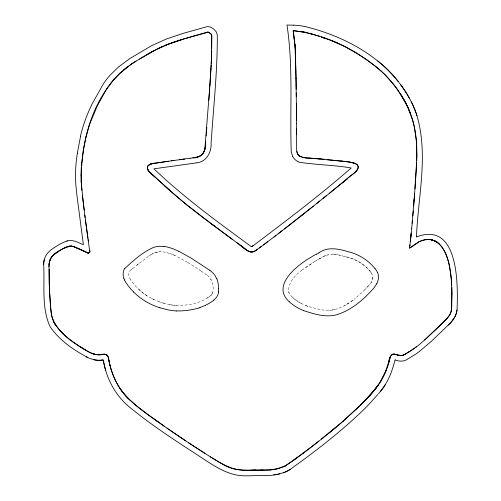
<?xml version="1.0" encoding="UTF-8"?>
<svg xmlns="http://www.w3.org/2000/svg" width="501" height="501" viewBox="0 0 501 501"><rect width="100%" height="100%" fill="white"/><g stroke="black" fill="none" stroke-linecap="round" stroke-linejoin="round"><path stroke-width="0.38" stroke-dasharray="2.5 1.88" d="M333.077 254.22L337.806 254.777L347.03 257.063A43.744 43.744 0 0 1 369.963 271.054L372.694 275.487L372.731 279.132M372.969 277.347C372.713 282.564 368.035 286.002 364.916 289.634M212.399 293.517C214.478 287.161 212.48 278.813 206.781 274.899M212.7 292.872L212.831 292.546M212.211 293.837L212.386 293.511M371.247 282.389L371.717 281.612M369.625 284.537L370.183 283.854M211.353 295.008C201.878 303.262 188.645 305.447 176.446 305.56A71.029 71.029 0 0 1 169.451 304.589L159.487 301.896M366.726 287.737L368.517 285.795M364.903 289.641L355.272 298.446M131.162 269.707C127.649 271.861 128.287 276.608 130.467 279.477M132.64 268.567L149.016 255.854M137.067 264.985L138.533 263.77M301.909 270.114C295.152 275.049 288.338 282.595 288.526 291.45C291.507 299.423 300.694 303.387 308.052 306.399C315.718 308.409 323.702 311.24 331.712 310.15C340.486 308.741 348.314 303.719 355.278 298.446M131.149 269.707L132.652 268.567M309.33 265.117L316.613 260.219M351.12 301.527L353.224 300.018M301.915 270.102L313.056 262.618M314.86 261.322L325.218 255.585L331.512 254.207M207.32 298.076L211.109 295.264A8.674 8.674 0 0 0 212.205 293.83M305.579 267.572L307.451 266.338M321.229 257.865L321.667 257.595M348.965 302.948L344.494 305.547M149.01 255.854L150.582 254.915M150.576 254.915C155.366 251.615 161.428 250.976 166.939 252.629M320.778 258.121L317.985 259.518M317.058 259.988L317.521 259.75M323.646 256.362L328.349 254.602M152.172 254.045L153.794 253.262M155.448 252.567L160.207 251.74M334.806 309.568L330.328 310.288M329.382 310.37L329.858 310.326M331.499 254.22L333.09 254.207M334.655 254.326L337.793 254.79M339.359 255.115L340.912 255.485M343.999 256.274L345.527 256.681M166.933 252.629L171.004 253.875M162.017 302.736L164.528 303.462M169.657 253.418L172.319 254.37A51.822 51.822 0 0 1 176.033 255.992L187.837 262.505M305.742 305.541L308.052 306.399M159.481 301.89L151.853 298.583L146.831 295.665A57.371 57.371 0 0 1 137.255 287.856M151.853 298.583L154.396 299.823M301.245 303.481L294.882 299.316L290.943 295.678M187.831 262.505L191.676 264.891M191.67 264.891L199.266 269.851M199.254 269.851L201.151 271.116M201.139 271.116L206.788 274.899M369.926 271.085L372.343 274.523M210.739 279.051L211.265 280.028M289.046 293.047L288.651 291.989M176.446 305.56A70.904 70.904 0 0 1 169.451 304.589M146.831 295.659A57.383 57.383 0 0 1 137.268 287.856A51.703 51.703 0 0 1 130.392 279.514M347.03 257.069A43.8 43.8 0 0 1 369.97 271.041M172.313 254.37A51.684 51.684 0 0 1 176.02 255.992"/><path stroke-width="0.75" d="M296.479 131.387L296.486 123.434M296.498 123.459L296.385 103.87M164.741 426.614C148.227 414.333 129.271 403.643 118.23 385.664C113.082 377.147 110.101 367.527 108.385 357.777C108.047 355.948 106.675 354.113 104.646 354.207C97.858 355.885 90.838 353.881 85.233 349.855C71.868 341.532 56.012 331.85 51.672 315.686C49.53 300.318 49.142 284.737 49.123 269.231C48.177 262.8 50.382 255.579 56.632 252.654C62.005 249.561 68.393 243.768 74.912 247.037C79.515 248.972 84.087 250.951 88.445 253.4L89.723 252.091M49.129 266.858C47.783 254.696 61.698 248.051 71.493 246.01L69.063 246.16M409.718 246.974L409.586 248.114C414.152 245.528 417.934 241.545 423.101 240.154C440.379 235.382 448.464 255.66 449.961 269.331C451.827 279.765 452.008 290.405 451.814 300.976C451.658 306.011 452.259 311.578 449.115 315.912C441.819 324.723 432.814 332.05 424.623 340.022M414.985 188.927C416.199 168.305 418.748 147.288 414.308 126.853C410.225 107.057 399.134 89.297 385.194 74.912C360.1 51.459 327.497 34.538 293.179 30.655L295.221 46.75L295.884 70.985M451.877 293.893L451.282 310.983L450.405 313.57L447.506 318.047L425.906 338.858L418.454 345.295L411.747 350.168L402.566 355.478L399.053 355.491L394.249 354.013L392.678 354.157L391.45 354.971L390.235 357.094L385.388 372.18L379.877 382.927L371.623 393.291L359.718 405.898M77.361 153.237A151.333 151.333 0 0 0 75.469 174.749L75.776 184.092L76.828 194.551L83.373 244.688L81.732 244.018A21.881 21.881 0 0 1 81.25 243.824C76.377 241.501 70.616 238.946 65.343 241.657A41.007 41.007 0 0 0 62.481 242.885L61.153 243.524A51.904 51.904 0 0 0 59.206 244.557C53.175 248.227 45.904 252.109 44.332 259.687A18.293 18.293 0 0 0 43.668 263.827A23.209 23.209 0 0 0 43.656 264.447C44.908 284.912 41.226 307.182 49.931 326.326A32.615 32.615 0 0 0 52.198 329.589C61.629 341.907 74.781 350.7 88.376 357.82A26.559 26.559 0 0 0 89.134 358.177L94.019 359.756A26.948 26.948 0 0 0 96.136 360.113A20.253 20.253 0 0 0 102.78 359.962L103.231 359.818L103.331 360.325A92.353 92.353 0 0 0 104.734 366.951C108.473 382.276 116.858 396.541 129.02 406.674C153.531 427.027 180.667 443.936 207.251 461.383C217.039 467.777 227.554 473.877 239.321 475.499C248.621 476.501 257.965 474.91 267.302 475.637A49.436 49.436 0 0 0 271.298 475.317L278.518 474.096L283.967 472.512M209.762 87.074L211.366 60.79L211.817 35.433L210.783 33.761L208.441 32.158L183.88 38.884L165.712 45.134L152.436 51.471L135.99 61.203M211.716 48.115L211.685 34.932M81.87 190.324C78.256 143.587 93.7 86.842 135.99 61.172L131.682 63.934M211.679 50.225L211.234 63.627M416.682 160.207L416.807 155.404M80.98 175.018L81.3 167.202M416.594 162.249L414.628 193.705L412.148 223.302M350.982 175.6C367.371 164.303 352.547 161.823 341.801 161.147L303.067 157.496L299.504 156.155L297.7 154.17L296.692 150.738L296.479 128.738M210.934 69.257L211.171 65.005M49.148 264.49L49.749 260.752M210.445 77.004L210.934 69.226M209.925 84.75L210.445 76.972M209.38 92.497L209.925 84.725M190.217 158.247L196.724 157.276L200.469 155.817L203.155 153.262L204.803 149.642L209.656 88.596M206.813 127.317L206.312 134.011M208.817 100.244L209.38 92.466M192.923 157.846C201.051 158.422 206.293 150.945 205.579 143.411M414.058 201.108L414.634 193.712M205.648 142.472L205.723 141.532M206.168 135.89L206.243 134.951M218.555 291.889L218.568 291.707A32.283 32.283 0 0 0 218.611 288.77M81.412 165.812L83.46 149.605L86.015 137.011M414.252 198.64L413.657 206.043M412.805 215.906L413.237 210.971M410.638 239.052L411.697 228.224M411.703 228.231L412.361 220.835M411.265 233.165L409.586 248.114L419.187 241.701M411.252 233.153L410.926 236.466M416.513 235.72C418.254 195.227 428.862 153.218 416.25 113.489A95.591 95.591 0 0 0 411.377 101.972C390.918 61.341 348.433 37.231 305.591 26.678A65.236 65.236 0 0 0 293.292 25.144M416.425 236.553L416.469 236.14M410.313 241.808L410.532 239.948M409.843 245.872L409.968 244.801M451.276 310.971L451.645 308.071M205.366 146.229L204.489 150.644L203.669 152.461A9.369 9.369 0 0 1 199.636 156.306L195.628 157.471M77.317 153.231L80.561 136.259M86.015 137.042L89.629 124.254M395.07 359.994C392.753 368.974 389.628 377.867 384.599 385.714A61.385 61.385 0 0 1 380.641 391.162A61.109 61.109 0 0 0 385.263 384.674M388.701 362.567C389.49 352.466 394.055 353.881 401.314 355.666C406.336 354.62 410.313 350.656 414.678 348.157M390.241 357.107C386.703 375.456 375.55 390.736 362.248 403.368M356.994 164.341C361.666 170.547 349.967 174.93 346.723 179.289C322.719 198.841 298.515 218.173 273.953 237.023M89.623 124.286L97.169 106.149L106.613 89.053M386.127 370.295L380.935 381.217M155.066 163.107L150.814 163.952L147.707 166.063L147.307 168.286L148.86 171.392L169.52 190.223L184.443 203.043M147.256 166.946L149.235 164.754L152.367 163.514L190.217 158.216M147.513 166.345L147.307 168.317L148.86 171.423M376.833 283.66L374.285 287.499A41.577 41.577 0 0 1 373.176 288.808C365.216 297.7 356.205 305.942 345.402 311.234A56.964 56.964 0 0 1 336.447 314.797L335.92 314.935A21.618 21.618 0 0 1 332.482 315.58C322.744 316.807 312.943 313.657 303.756 310.651M50.726 258.297L52.862 255.491L58.611 251.339M106.613 89.021L112.619 80.674L119.651 73.278M124.912 268.404C133.629 260.388 142.798 251.928 153.901 247.294A16.157 16.157 0 0 1 155.235 246.88L159.606 246.267L163.915 246.479M395.132 359.85A13.715 13.715 0 0 0 404.752 360.588L404.808 360.526A8.11 8.11 0 0 0 405.747 360.15L414.408 354.971A98.058 98.058 0 0 0 418.886 351.884L431.705 340.993L450.706 322.7L454.964 316.726L456.261 313.526L457 309.975A21.718 21.718 0 0 0 457.119 308.315C458.033 283.315 458.371 220.853 416.381 236.967M364.333 401.226L366.801 398.621A243.63 243.63 0 0 0 376.301 387.837L378.75 384.599M380.641 391.162L378.556 393.654M377.892 394.425L367.527 405.823A212.449 212.449 0 0 1 363.839 409.536C341.093 431.561 315.956 450.975 290.204 469.343A28.895 28.895 0 0 1 283.967 472.512M356.004 171.035L357.207 169.77M89.785 250.262L90.017 251.79L88.74 253.099M88.934 252.892L88.545 253.299M89.817 251.99L85.421 219.977M85.226 251.715L72.839 246.31L88.639 253.199M360.307 405.309L361.835 403.793M359.292 406.317L341.413 422.681L321.366 439.114M443.704 321.936L445.671 320.039M358.772 406.812L343.141 421.172M357.752 407.814L356.725 408.81A238.789 238.789 0 0 0 376.276 387.812M439.753 325.644L442.702 322.863M147.952 165.812L149.235 164.779M350.969 175.569L329.476 193.254M119.651 73.315L131.682 63.903M343.154 421.184C324.598 436.935 305.491 452.14 285.388 465.867C278.55 469.299 270.69 470.276 263.113 470.163C249.116 469.882 234.336 472.011 221.899 463.782C196.887 448.952 172.839 432.469 149.192 415.548M345.865 180.016L347.575 178.55M336.19 427.159L329.107 432.964M342.39 182.89L344.137 181.462M415.605 244.056L415.053 244.488M323.007 198.427L326.245 195.841M213.871 300.162L213.752 300.256A42.46 42.46 0 0 1 205.278 305.347M316.538 203.594L319.776 201.014M313.3 206.174L300.331 216.463M303.575 213.896L284.368 229.001M318.793 441.156L308.391 449.228M123.484 69.977L127.504 66.858M278.124 233.835L282.295 230.61M276.038 235.401L265.574 243.354M303.149 453.205L308.384 449.222M263.476 244.908L267.672 241.751M259.274 248.058L265.574 243.329M261.372 246.479L253.744 251.64L250.663 252.003L247.976 250.957L211.046 223.596L186.979 205.084L171.981 192.371L148.86 171.392A10.803 10.803 0 0 1 148.121 170.259M415.636 347.462L416.588 346.755M297.857 457.112L293.135 460.544L303.136 453.192M256.049 250.425L257.17 249.63C249.83 256.474 242.284 246.16 236.428 242.352M292.54 460.97L285.388 465.867L277.172 468.786M318.98 252.811C327.667 246.36 338.858 248.916 348.327 251.746A49.236 49.236 0 0 1 375.017 268.574M252.917 245.928C286.221 220.684 319.726 195.528 351.195 167.998C334.173 165.004 316.72 164.917 299.692 162.318A12.043 12.043 0 0 1 292.647 156.393M413.162 245.791L413.845 245.34M407.739 352.685L409.755 351.445M139.61 59.005L143.248 56.776M143.242 56.807L158.053 48.547L170.202 43.437M146.893 54.64L154.289 50.501M405.704 353.894L402.954 355.366L399.504 355.56M283.466 466.807L285.388 465.867M316.331 254.232L318.241 253.262A9.481 9.481 0 0 0 318.98 252.811M316.225 254.283L314.077 255.36A20.541 20.541 0 0 0 311.591 256.919C297.838 264.622 270.809 285.464 289.265 301.727M158.047 48.578L161.848 46.787M205.297 305.391L199.843 307.558M64.773 247.876L66.902 246.949M419.174 241.689C445.495 230.241 451.025 267.509 451.658 285.276M165.712 45.165L176.026 41.389L191.789 36.554L207.658 32.064L209.449 32.709M170.841 43.218L181.256 39.723M392.239 354.37L394.262 354.025L398.614 355.397M150.814 163.984L168.58 161.203M253.744 251.64C248.189 253.562 244.306 247.406 240.048 245.045M277.185 468.792L270.672 469.882M98.747 354.814C101.571 355.034 105.141 352.929 107.383 355.503M101.634 354.558C104.377 353.562 108.022 354.451 108.391 357.789M196.549 162.869L197.025 162.794A16.138 16.138 0 0 0 197.857 162.637C207.076 161.228 211.672 151.427 211.115 142.866C213.507 106.92 217.54 71.004 217.277 34.932A3.964 3.964 0 0 0 217.246 34.619L216.119 31.676L213.558 28.895L210.307 26.998L207.245 26.584L182.627 33.536L166.269 39.034L151.459 45.76L129.765 58.604L118.524 66.952L109.838 75.463A74.993 74.993 0 0 0 103.162 84.231L92.153 103.92A151.358 151.358 0 0 0 80.429 136.228M196.311 162.9L153.939 168.818C183.817 197.438 217.353 221.73 250.644 246.141A2.599 2.599 0 0 0 251.414 246.592M171.286 160.796L173.985 160.426M179.396 159.725L184.806 158.986M270.678 469.888L250.456 470.207M255.504 469.969C246.636 470.633 237.512 470.777 229.176 467.145M176.446 311.04L168.981 310.075L159.869 307.808M207.658 32.089L208.147 32.095M293.292 25.175L286.979 25.05C293.335 66.658 289.81 108.98 291.213 150.901A14.341 14.341 0 0 0 291.382 152.417L292.672 156.381M260.576 470.082L263.113 470.163M97.238 354.727L98.76 354.827M303.969 157.596L306.286 157.771M324.792 159.418C316.288 157.333 305.967 160.289 298.49 155.254M308.61 157.984L313.238 158.372M317.859 158.754L320.17 158.967M327.109 159.644L331.743 160.145M331.731 160.113L336.353 160.589M334.042 160.351L345.928 161.635M340.987 161.09L344.281 161.447M345.915 161.604L354.057 163.038L357 164.372M92.723 353.706L97.244 354.733M349.21 162.099L354.069 163.069M301.596 31.482L309.643 33.36L319.394 36.41M305.66 32.34L293.179 30.655L293.818 35.327M309.643 33.36L313.57 34.531M325.23 38.358L321.335 37.068L331.43 40.587L343.367 45.854M91.307 353.149L92.729 353.719M331.43 40.587L337.467 43.086M229.164 467.139L219.538 462.498M178.513 251.107L191.263 258.165L209.838 270.346M91.32 353.161C77.129 345.709 63.063 336.472 54.214 322.782C49.624 313.57 50.864 302.886 49.624 292.966M88.445 253.4L85.759 251.997M343.36 45.829L354.783 52.104M208.767 32.289L210.783 33.792M219.532 462.492L210.238 456.799M80.561 347.074L85.233 349.855M354.771 52.085L365.749 59.124M204.79 453.261L188.495 442.652M439.127 243.643L435.407 241.194L431.386 239.841A16.752 16.752 0 0 1 437.304 242.265M185.79 440.867L166.977 428.167M366.331 59.519L376.013 66.595L380.722 70.628M153.607 418.761L158.047 421.923M232.802 239.691L203.832 218.154L184.443 203.018M211.046 223.571L214.666 226.264M149.204 415.567L136.247 405.553M136.253 405.566L127.517 397.781M164.622 185.815L169.52 190.192M149.974 172.626L154.859 177.016M380.71 70.616L385.206 74.925L393.485 84.287M133.717 292.058L132.12 290.411A59.963 59.963 0 0 1 128.25 285.896L126.427 283.328A27.085 27.085 0 0 1 124.486 280.003M59.531 329.877L63.351 333.891M210.783 33.761L211.685 34.964M127.53 397.788C116.965 386.972 110.853 372.556 108.385 357.777M374.986 268.599L375.243 268.912A21.324 21.324 0 0 1 375.975 269.889A14.26 14.26 0 0 1 377.453 272.55M393.473 84.274L397.28 89.328L404.157 100.087M298.496 155.285L297.137 152.911M54.221 322.794L55.962 325.493A22.37 22.37 0 0 1 53.519 321.398M400.825 94.589L407.538 106.588M147.908 169.864L148.352 170.647M297.713 154.195L296.792 151.502M124.505 279.99L123.841 278.337M216.795 278.951L215.017 275.55A18.506 18.506 0 0 0 209.831 270.352M407.526 106.581L412.586 119.983M412.573 119.977L414.321 126.866L416.387 140.95M108.736 359.392L110.07 365.674M88.126 239.603L88.364 241.125M87.894 238.075L84.794 215.035M295.339 49.048L293.498 33.028M294.15 37.638L294.482 39.93M85.107 217.534L82.421 195.271M83.88 207.627L84.181 210.101M83.285 202.686L83.792 206.951M83.285 202.717L81.106 181.406M295.033 44.483L296.022 78.294M50.294 302.422L50.52 305.366M416.375 140.944L416.813 155.416M49.637 292.979L49.267 283.478M358.309 166.238L358.353 167.347M451.752 287.536L451.883 293.899M295.872 70.96L296.141 85.608M80.98 174.993L81.106 181.431M49.28 283.491L49.123 269.231M296.01 78.269L296.486 112.857M296.135 85.583L296.185 89.241M296.241 92.898L296.291 96.555M296.429 107.521L296.498 118.155M296.486 118.13L296.486 120.779M296.492 128.763L296.492 134.068M253.356 245.521A5.849 5.849 0 0 1 251.59 246.624A4.428 4.428 0 0 0 252.886 245.891M377.785 60.978A115.787 115.787 0 0 1 398.232 81.569M400.744 84.844A126.033 126.033 0 0 1 409.686 98.741M411.377 101.972A95.835 95.835 0 0 1 416.995 115.718M457.081 309.987A21.18 21.18 0 0 1 452.942 319.939M453.017 319.995A42.266 42.266 0 0 1 448.326 325.061M279.877 473.789A65.938 65.938 0 0 1 273.847 474.961M290.217 469.362A29.265 29.265 0 0 1 283.29 472.744M105.623 370.226A90.706 90.706 0 0 1 103.331 360.325M102.786 359.987A21.042 21.042 0 0 1 94.031 359.687M87.631 357.451A67.817 67.817 0 0 1 86.191 356.693M66.783 241.131A15.644 15.644 0 0 1 67.366 240.931M43.656 264.447A19.633 19.633 0 0 1 44.301 259.675M199.893 307.727A75.407 75.407 0 0 1 176.452 310.908M218.643 291.901A12.381 12.381 0 0 1 213.789 300.055M216.946 278.9A29.509 29.509 0 0 1 218.561 288.77M163.933 246.348A48.641 48.641 0 0 1 178.45 251.226M123.891 278.318A11.667 11.667 0 0 1 124.73 268.298M159.882 307.752A64.56 64.56 0 0 1 133.673 292.108M377.635 272.481A13.389 13.389 0 0 1 376.796 283.641M303.769 310.62A47 47 0 0 1 289.221 301.777M149.617 164.528A9.726 9.726 0 0 1 150.814 163.952M299.504 156.155A6.175 6.175 0 0 1 298.07 154.734M404.15 100.081A90.255 90.255 0 0 1 410.325 113.213M399.955 355.616A10.321 10.321 0 0 1 398.182 355.284M129.728 399.961A66.138 66.138 0 0 1 119.858 388.244M95.71 354.501A20.372 20.372 0 0 1 92.002 353.437M49.411 262.023A15.462 15.462 0 0 1 50.169 259.487"/></g></svg>
